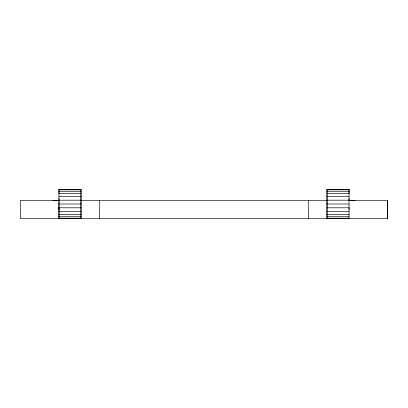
<?xml version="1.0" encoding="UTF-8"?>
<svg xmlns="http://www.w3.org/2000/svg" width="408" height="408" viewBox="0 0 408 408"><rect width="100%" height="100%" fill="white"/><g stroke="black" fill="none" stroke-linecap="round" stroke-linejoin="round"><path stroke-width="0.61" d="M59.67 200.328L20.405 200.328L20.405 218.693L387.6 218.693L387.6 200.323L348.968 200.328M58.961 189.312L58.961 193.611L80.993 193.611L80.993 189.312L58.961 189.312L58.961 218.688L58.956 200.318L52.856 200.343M80.993 189.312L80.993 218.688L80.993 194.458M349.044 218.545L349.044 189.307L327.012 189.312L327.012 218.688L327.012 194.458M58.961 189.812L80.993 189.812M327.012 189.812L349.044 189.807M58.961 191.281L80.993 191.281M327.012 191.281L349.044 191.276M58.961 196.656L80.993 196.656M327.012 196.656L349.044 196.651M58.961 200.201L80.993 200.201M327.012 200.201L349.044 200.195M80.697 200.328L327.303 200.328M349.044 200.328L355.144 200.323M58.961 204L80.993 204M327.012 204L349.044 203.995M58.961 207.799L80.993 207.799M327.012 207.799L349.044 207.799M58.961 211.344L80.993 211.344M327.012 211.344L349.044 211.339M58.961 214.384L80.993 214.384M327.012 214.384L349.044 214.384M58.961 216.719L80.993 216.719M327.012 216.719L349.044 216.719M58.961 218.188L80.993 218.188M327.012 218.188L349.044 218.183M387.6 200.328L387.6 218.693M349.044 189.307L349.044 193.611L327.012 193.611L327.012 189.312M349.044 198.487L349.044 200.099M349.044 207.886L349.044 209.503M308.652 200.318L308.652 218.678M99.348 200.318L99.348 218.678M58.961 198.487L58.961 200.104M58.961 207.891L58.961 209.503"/></g></svg>
